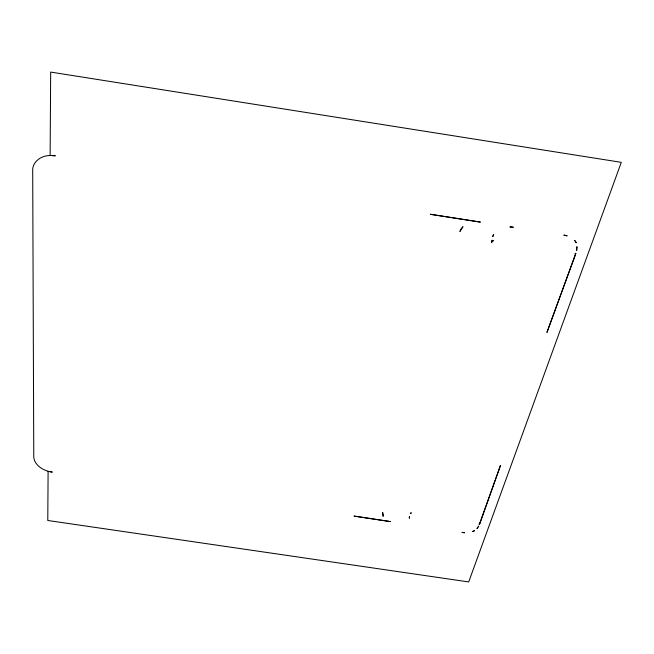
<?xml version="1.0" encoding="UTF-8"?>
<svg xmlns="http://www.w3.org/2000/svg" width="654" height="654" viewBox="0 0 654 654"><rect width="100%" height="100%" fill="white"/><g stroke="black" fill="none" stroke-linecap="round" stroke-linejoin="round"><path stroke-width="0.98" d="M48.102 471.232L47.783 520.486L468.697 581.929L621.3 162.339L50.669 72.071L50.129 155.538C41.562 155.317 31.94 161.791 32.7 171.168L33.771 457.032C34.212 464.242 41.447 469.384 48.102 471.232M52.148 472.041L48.821 471.477L52.148 472.041M55.173 155.791L51.028 155.464L55.173 155.791M576.934 246.803L576.632 250.564L576.934 246.803M382.688 512.605L383.146 516.186L382.688 512.605M409.486 516.635L409.29 518.099L409.486 516.635M479.954 522.906L479.496 524.361L478.9 524.099L479.766 523.658L500.498 465.378L479.954 522.906M492.045 240.296L491.432 242.462L491.89 242.536L491.751 241.359L493.525 240.786L492.045 240.296M411.064 512.736L410.835 513.48L411.064 512.736M575.847 253.319L546.924 332.485L575.504 254.381L574.964 253.45L575.847 253.319M493.615 234.377L492.756 236.609L493.615 234.377M460.882 229.284L459.885 231.5L462.991 226.668L460.882 229.284M478.695 526.168L477.036 528.448L478.695 526.168M472.531 531.547L474.502 530.705L472.531 531.547M462.125 532.364L464.373 532.765L462.125 532.364M480.289 222.074L430.381 214.291L480.289 222.074M513.202 227.208L510.055 226.93L513.202 227.208M567.002 235.808L563.993 235.129L567.002 235.808M390.283 521.573L354.174 516.096L390.283 521.573M576.248 242.699L574.727 240.468L576.248 242.699"/></g></svg>
